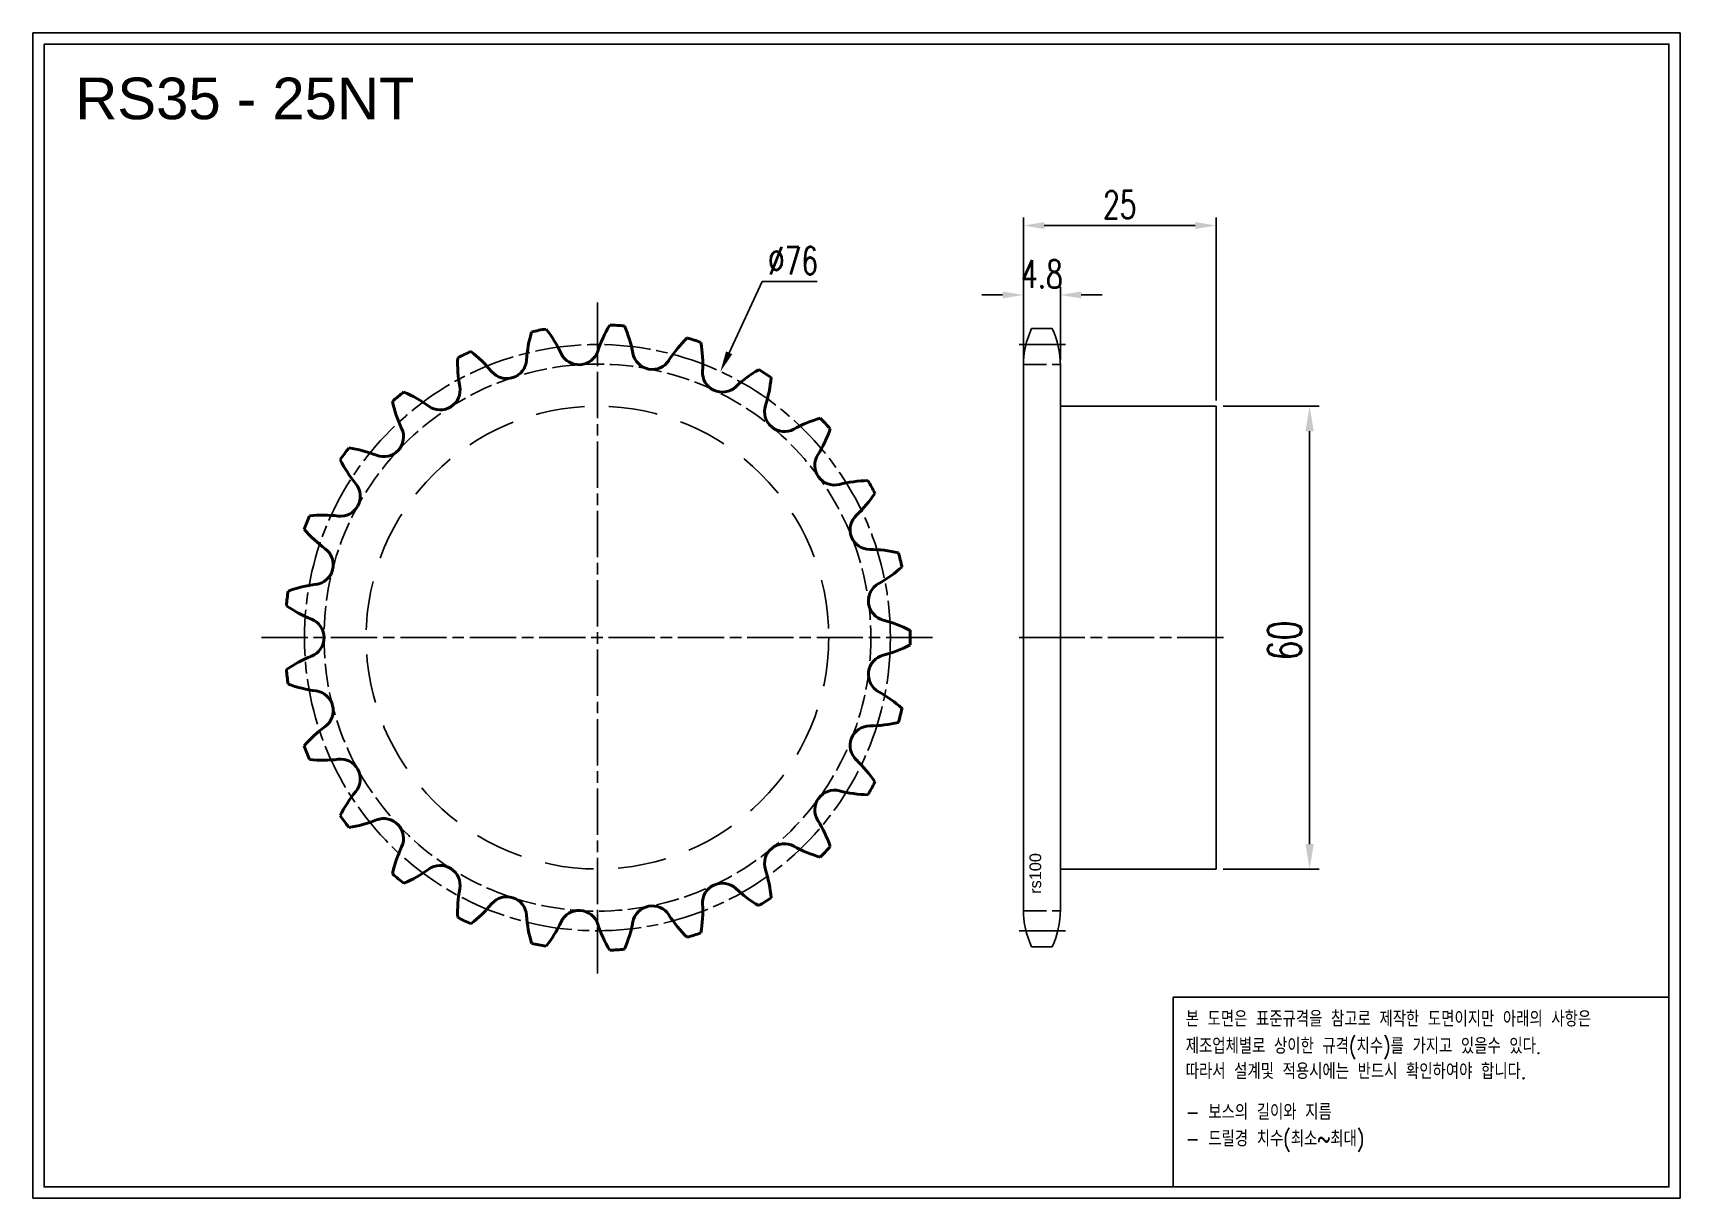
# Model space of a CAD drawing. Header units: millimetres. Extents: x -43743 to -43529, y 1262 to 1413.
import ezdxf

# ---------------------------------------------------------------- set-up
doc = ezdxf.new("R2010")
doc.units = ezdxf.units.MM
for name, pattern in [('AM_ISO02W050', [7.5, 6, -1.5]), ('AM_ISO02W050x2', [3.75, 3, -0.75]), ('AM_ISO08W050', [18, 12, -1.5, 3, -1.5]), ('AM_ISO08W050x2', [9, 6, -0.75, 1.5, -0.75]), ('HIDDEN', [9.525, 6.35, -3.175])]:
    doc.linetypes.add(name, pattern=pattern)
for name, color, linetype, lineweight in [('AM_0N', 7, 'Continuous', 50), ('AM_3N', 6, 'AM_ISO02W050', 25), ('AM_7', 4, 'AM_ISO08W050', 25), ('AM_7N', 4, 'AM_ISO08W050', 25)]:
    doc.layers.add(name, color=color, linetype=linetype, lineweight=lineweight)
doc.layers.add('HL', color=2, linetype='HIDDEN')
doc.layers.add('S-DIM', color=7, linetype='Continuous')
doc.styles.add('HAN', font='ROMANS.shx', dxfattribs={"width": 0.7, "bigfont": 'whgtxt.shx'})
doc.styles.add('HSG', font='SIMPLEX.shx', dxfattribs={"width": 0.7, "bigfont": 'HSG.shx'})
doc.styles.get("Standard").update_dxf_attribs({"font": 'arial.ttf'})
doc.dimstyles.new('APP6', dxfattribs={"dimscale": 1.5, "dimtxt": 2.4, "dimasz": 1.8, "dimexe": 0.7, "dimexo": 0.5, "dimgap": 0.6, "dimtad": 1, "dimtoh": 1, "dimdec": 1, "dimrnd": 0.01, "dimzin": 9, "dimdsep": 46, "dimtxsty": 'HSG', "dimcen": 0, "dimclrd": 1, "dimclre": 1, "dimclrt": 256, "dimazin": 2, "dimtp": 1, "dimtm": 1, "dimtfac": 0.5, "dimtdec": 1, "dimtofl": 0, "dimtmove": 0, "dimatfit": 3, "dimfxl": 0, "dimtvp": 1, "dimtolj": 2, "dimlwd": -1, "dimlwe": -1, "dimarcsym": 0})
doc.dimstyles.new('APP8', dxfattribs={"dimscale": 1.8, "dimtxt": 2.4, "dimasz": 1.8, "dimexe": 0.7, "dimexo": 0.5, "dimgap": 0.6, "dimtad": 1, "dimtoh": 1, "dimdec": 1, "dimrnd": 0.01, "dimzin": 9, "dimdsep": 46, "dimtxsty": 'HSG', "dimcen": 0, "dimclrd": 1, "dimclre": 1, "dimclrt": 256, "dimazin": 2, "dimtp": 1, "dimtm": 1, "dimtfac": 0.5, "dimtdec": 1, "dimtofl": 0, "dimtmove": 0, "dimatfit": 3, "dimfxl": 0, "dimtvp": 1, "dimtolj": 2, "dimlwd": -1, "dimlwe": -1, "dimarcsym": 0})

# ---------------------------------------------------------------- blocks, each defined once
blk = doc.blocks.new('*D1')
at = {"layer": 'Defpoints', "color": 0, "transparency": 16777216}
for p in [(-43589.59, 1365.02), (-43589.59, 1305.02), (-43577.47, 1305.02)]:
    blk.add_point(p, dxfattribs=at)
at = {"layer": 'S-DIM', "color": 1, "transparency": 16777216}
for p, q in [((-43588.69, 1365.02), (-43576.21, 1365.02)), ((-43577.47, 1361.78), (-43577.47, 1308.26)), ((-43588.69, 1305.02), (-43576.21, 1305.02))]:
    blk.add_line(p, q, dxfattribs=at)
for points in [[(-43578.01, 1361.78), (-43576.93, 1361.78), (-43577.47, 1365.02)], [(-43578.01, 1308.26), (-43576.93, 1308.26), (-43577.47, 1305.02)]]:
    blk.add_solid(points, dxfattribs=at)
at = {"layer": 'S-DIM', "transparency": 16777216, "insert": (-43580.71, 1334.63), "char_height": 4.32, "attachment_point": 5, "rotation": 90, "style": 'HSG'}
blk.add_mtext('\\A2;60', dxfattribs=at)
blk = doc.blocks.new('*D2')
at = {"layer": 'Defpoints', "color": 0, "transparency": 16777216}
for p in [(-43609.79, 1379.45), (-43614.59, 1370.29), (-43609.79, 1370.29)]:
    blk.add_point(p, dxfattribs=at)
at = {"layer": 'S-DIM', "color": 1, "transparency": 16777216}
for p, q in [((-43614.59, 1371.04), (-43614.59, 1380.5)), ((-43609.79, 1371.04), (-43609.79, 1380.5)), ((-43617.29, 1379.45), (-43619.99, 1379.45)), ((-43607.09, 1379.45), (-43604.39, 1379.45))]:
    blk.add_line(p, q, dxfattribs=at)
for points in [[(-43617.29, 1379.9), (-43617.29, 1379), (-43614.59, 1379.45)], [(-43607.09, 1379.9), (-43607.09, 1379), (-43609.79, 1379.45)]]:
    blk.add_solid(points, dxfattribs=at)
at = {"layer": 'S-DIM', "transparency": 16777216, "insert": (-43612.19, 1382.15), "char_height": 3.6, "attachment_point": 5, "style": 'HSG'}
blk.add_mtext('\\A2;4.8', dxfattribs=at)
blk = doc.blocks.new('*D3')
at = {"layer": 'Defpoints', "color": 0, "transparency": 16777216}
for p in [(-43589.59, 1388.45), (-43614.59, 1370.29), (-43589.59, 1365.02)]:
    blk.add_point(p, dxfattribs=at)
at = {"layer": 'S-DIM', "color": 1, "transparency": 16777216}
for p, q in [((-43614.59, 1371.04), (-43614.59, 1389.5)), ((-43589.59, 1365.77), (-43589.59, 1389.5)), ((-43611.89, 1388.45), (-43592.29, 1388.45))]:
    blk.add_line(p, q, dxfattribs=at)
for points in [[(-43611.89, 1388.9), (-43611.89, 1388), (-43614.59, 1388.45)], [(-43592.29, 1388.9), (-43592.29, 1388), (-43589.59, 1388.45)]]:
    blk.add_solid(points, dxfattribs=at)
at = {"layer": 'S-DIM', "transparency": 16777216, "insert": (-43602.09, 1391.15), "char_height": 3.6, "attachment_point": 5, "style": 'HSG'}
blk.add_mtext('\\A2;25', dxfattribs=at)
blk = doc.blocks.new('*D4')
at = {"layer": 'Defpoints', "color": 0, "transparency": 16777216}
for p in [(-43653.89, 1369.5), (-43685.79, 1300.53)]:
    blk.add_point(p, dxfattribs=at)
at = {"layer": 'S-DIM', "color": 1, "transparency": 16777216}
for p, q in [((-43648.49, 1381.18), (-43652.76, 1371.96)), ((-43641.35, 1381.18), (-43648.49, 1381.18))]:
    blk.add_line(p, q, dxfattribs=at)
blk.add_solid([(-43653.16, 1372.14), (-43652.35, 1371.77), (-43653.89, 1369.5)], dxfattribs=at)
at = {"layer": 'S-DIM', "transparency": 16777216, "insert": (-43644.47, 1383.88), "char_height": 3.6, "attachment_point": 5, "style": 'HSG'}
blk.add_mtext('\\A2;∅76', dxfattribs=at)
blk = doc.blocks.new('notice1')
at = {"color": 4}
blk.add_lwpolyline([(-22142.12, 1735.9), (-22053.8, 1735.9), (-22053.8, 1702.07), (-22142.12, 1702.07)], close=True, dxfattribs=at)
at = {"color": 4, "style": 'HAN', "width": 0.8}
for s, p in [('본 도면은 표준규격을 참고로 제작한 도면이지만 아래의 사항은', (-22139.9, 1730.62)), ('제조업체별로 상이한 규격(치수)를 가지고 있을수 있다.', (-22139.9, 1725.78)), ('따라서 설계및 적용시에는 반드시 확인하여야 합니다.', (-22139.9, 1721.28)), ('- 보스의 길이와 지름', (-22139.9, 1714.03)), ('- 드릴경 치수(최소~최대)', (-22139.9, 1709.27))]:
    blk.add_text(s, height=2.7949, dxfattribs=at).set_placement(p)

msp = doc.modelspace()

# ---------------------------------------------------------------- linework, layer by layer
for p, q in [((-43610.86, 1375.09), (-43613.52, 1375.09)), ((-43614.59, 1370.29), (-43614.59, 1299.74)), ((-43609.79, 1370.29), (-43609.79, 1299.74)), ((-43610.86, 1294.94), (-43613.52, 1294.94))]:
    msp.add_line(p, q)
for points in [[(-43743.06, 1413.42), (-43529.42, 1413.42), (-43529.42, 1262.36), (-43743.06, 1262.36)], [(-43741.62, 1411.98), (-43530.86, 1411.98), (-43530.86, 1263.8), (-43741.62, 1263.8)]]:
    msp.add_lwpolyline(points, close=True)
msp.add_lwpolyline([(-43609.79, 1365.02), (-43589.59, 1365.02), (-43589.59, 1305.02), (-43609.79, 1305.02)])
for centre, start, end in [((-43603.29, 1370.29), 154.8633, 180), ((-43621.09, 1370.29), 0, 25.1367), ((-43603.29, 1299.74), 180, 205.1367), ((-43621.09, 1299.74), 334.8633, 0)]:
    msp.add_arc(centre, 11.3, start, end)
at = {"layer": 'AM_0N'}
for centre, radius, start, end in [((-43662.61, 1369.92), 16.46, 163.2342, 176.2), ((-43669.84, 1335.02), 40.56, 99.4632, 102.1368), ((-43689.41, 1364.81), 16.46, 25.4, 38.3658), ((-43654.16, 1367.02), 16.46, 148.8342, 161.8), ((-43669.84, 1335.02), 40.56, 85.0632, 87.7368), ((-43681.39, 1368.74), 16.46, 11, 23.9658), ((-43646.69, 1362.12), 16.46, 134.4342, 147.4), ((-43669.84, 1335.02), 40.56, 70.6632, 73.3368), ((-43669.84, 1335.02), 40.56, 113.8632, 116.5368), ((-43696.21, 1359), 16.46, 39.8, 52.7658), ((-43672.23, 1372.97), 2.57, 205.4, 341.8), ((-43662.72, 1372.37), 2.57, 191, 327.4), ((-43672.64, 1370.55), 16.46, 356.6, 9.5658), ((-43671.52, 1370.62), 16.46, 177.6342, 190.6), ((-43681.59, 1371.18), 2.57, 219.8, 356.2), ((-43653.65, 1369.42), 2.57, 176.6, 313), ((-43640.68, 1355.51), 16.46, 120.0342, 133), ((-43669.84, 1335.02), 40.56, 56.2632, 58.9368), ((-43690.22, 1367.12), 2.57, 234.2, 10.6), ((-43663.72, 1370.13), 16.46, 342.2, 355.1658), ((-43669.84, 1335.02), 40.56, 128.2632, 130.9368), ((-43680.32, 1369.09), 16.46, 192.0342, 205), ((-43701.34, 1351.69), 16.46, 54.2, 67.1658), ((-43645.6, 1364.31), 2.57, 162.2, 298.6), ((-43636.5, 1347.61), 16.46, 105.6342, 118.6), ((-43669.84, 1335.02), 40.56, 41.8632, 44.5368), ((-43697.56, 1361.05), 2.57, 248.6, 25), ((-43655.18, 1367.5), 16.46, 327.8, 340.7658), ((-43669.84, 1335.02), 40.56, 142.6632, 145.3368), ((-43704.5, 1343.33), 16.46, 68.6, 81.5658), ((-43639.08, 1357.37), 2.57, 147.8, 284.2), ((-43688.46, 1365.41), 16.46, 206.4342, 219.4), ((-43703.16, 1353.33), 2.57, 263, 39.4), ((-43634.41, 1338.92), 16.46, 91.2342, 104.2), ((-43669.84, 1335.02), 40.56, 27.4632, 30.1368), ((-43647.56, 1362.84), 16.46, 313.4, 326.3658), ((-43669.84, 1335.02), 40.56, 157.0632, 159.7368), ((-43705.48, 1334.45), 16.46, 83, 95.9658), ((-43634.49, 1349.01), 2.57, 133.4, 269.8), ((-43695.44, 1359.83), 16.46, 220.8342, 233.8), ((-43706.67, 1344.47), 2.57, 277.4, 53.8), ((-43634.55, 1329.99), 16.46, 76.8342, 89.8), ((-43669.84, 1335.02), 40.56, 13.0632, 15.7368), ((-43641.34, 1356.42), 16.46, 299, 311.9658), ((-43704.22, 1325.61), 16.46, 97.4, 110.3658), ((-43632.12, 1339.78), 2.57, 119, 255.4), ((-43669.84, 1335.02), 40.56, 171.4632, 174.1368), ((-43700.8, 1352.68), 16.46, 235.2342, 248.2), ((-43707.87, 1335.02), 2.57, 291.8, 68.2), ((-43636.91, 1321.37), 16.46, 62.4342, 75.4), ((-43669.84, 1335.02), 40.56, 358.6632, 1.3368), ((-43636.91, 1348.66), 16.46, 284.6, 297.5658), ((-43700.8, 1317.35), 16.46, 111.8, 124.7658), ((-43632.12, 1330.25), 2.57, 104.6, 241), ((-43669.84, 1335.02), 40.56, 185.8632, 188.5368), ((-43704.22, 1344.43), 16.46, 249.6342, 262.6), ((-43706.67, 1325.56), 2.57, 306.2, 82.6), ((-43641.34, 1313.61), 16.46, 48.0342, 61), ((-43669.84, 1335.02), 40.56, 344.2632, 346.9368), ((-43695.44, 1310.21), 16.46, 126.2, 139.1658), ((-43634.49, 1321.02), 2.57, 90.2, 226.6), ((-43634.55, 1340.04), 16.46, 270.2, 283.1658), ((-43669.84, 1335.02), 40.56, 200.2632, 202.9368), ((-43705.48, 1335.58), 16.46, 264.0342, 277), ((-43703.16, 1316.7), 2.57, 320.6, 97), ((-43647.56, 1307.2), 16.46, 33.6342, 46.6), ((-43669.84, 1335.02), 40.56, 329.8632, 332.5368), ((-43688.46, 1304.62), 16.46, 140.6, 153.5658), ((-43639.08, 1312.67), 2.57, 75.8, 212.2), ((-43634.41, 1331.11), 16.46, 255.8, 268.7658), ((-43669.84, 1335.02), 40.56, 214.6632, 217.3368), ((-43704.5, 1326.7), 16.46, 278.4342, 291.4), ((-43697.56, 1308.99), 2.57, 335, 111.4), ((-43655.18, 1302.53), 16.46, 19.2342, 32.2), ((-43680.32, 1300.95), 16.46, 155, 167.9658), ((-43645.6, 1305.72), 2.57, 61.4, 197.8), ((-43636.5, 1322.42), 16.46, 241.4, 254.3658), ((-43669.84, 1335.02), 40.56, 315.4632, 318.1368), ((-43690.22, 1302.91), 2.57, 349.4, 125.8), ((-43669.84, 1335.02), 40.56, 229.0632, 231.7368), ((-43701.34, 1318.34), 16.46, 292.8342, 305.8), ((-43663.72, 1299.9), 16.46, 4.8342, 17.8), ((-43671.52, 1299.41), 16.46, 169.4, 182.3658), ((-43681.59, 1298.85), 2.57, 3.8, 140.2), ((-43653.65, 1300.61), 2.57, 47, 183.4), ((-43640.68, 1314.53), 16.46, 227, 239.9658), ((-43669.84, 1335.02), 40.56, 301.0632, 303.7368), ((-43696.21, 1311.03), 16.46, 307.2342, 320.2), ((-43662.61, 1300.11), 16.46, 183.8, 196.7658), ((-43672.23, 1297.07), 2.57, 18.2, 154.6), ((-43662.72, 1297.67), 2.57, 32.6, 169), ((-43646.69, 1307.92), 16.46, 212.6, 225.5658), ((-43672.64, 1299.48), 16.46, 350.4342, 3.4), ((-43669.84, 1335.02), 40.56, 243.4632, 246.1368), ((-43689.41, 1305.23), 16.46, 321.6342, 334.6), ((-43654.16, 1303.01), 16.46, 198.2, 211.1658), ((-43681.39, 1301.3), 16.46, 336.0342, 349), ((-43669.84, 1335.02), 40.56, 257.8632, 260.5368), ((-43669.84, 1335.02), 40.56, 286.6632, 289.3368), ((-43669.84, 1335.02), 40.56, 272.2632, 274.9368)]:
    msp.add_arc(centre, radius, start, end, dxfattribs=at)
at = {"layer": 'AM_3N', "linetype": 'AM_ISO02W050x2'}
for p, q in [((-43614.59, 1370.45), (-43609.79, 1370.45)), ((-43614.59, 1299.58), (-43609.79, 1299.58))]:
    msp.add_line(p, q, dxfattribs=at)
msp.add_circle((-43669.84, 1335.02), 35.46, dxfattribs=at)
at = {"layer": 'AM_7', "linetype": 'AM_ISO08W050x2'}
for p, q in [((-43609.13, 1373.02), (-43615.24, 1373.02)), ((-43609.13, 1335.02), (-43615.24, 1335.02)), ((-43588.63, 1335.02), (-43615.24, 1335.02)), ((-43609.13, 1297.02), (-43615.24, 1297.02))]:
    msp.add_line(p, q, dxfattribs=at)
msp.add_circle((-43669.84, 1335.02), 38, dxfattribs=at)
at = {"layer": 'AM_7N', "linetype": 'AM_ISO08W050x2'}
for p, q in [((-43669.84, 1291.46), (-43669.84, 1378.57)), ((-43713.4, 1335.02), (-43626.29, 1335.02))]:
    msp.add_line(p, q, dxfattribs=at)
at = {"layer": 'HL'}
msp.add_circle((-43669.84, 1335.02), 30, dxfattribs=at)

# ---------------------------------------------------------------- block references
at = {"xscale": 0.728, "yscale": 0.728, "zscale": 0.728}
msp.add_blockref('notice1', (-27475.69, 24.69), dxfattribs=at)

# ---------------------------------------------------------------- texts
msp.add_text('RS35 - 25NT', height=5.3948).set_placement((-43737.55, 1402.23))
at = {"insert": (-43613.8, 1301.8), "char_height": 1.512, "width": 6.5009, "attachment_point": 1, "rotation": 90}
msp.add_mtext('rs100', dxfattribs=at)

# ---------------------------------------------------------------- dimensions: what is measured, and where the dimension line sits
at = {"layer": 'S-DIM'}
dim = msp.add_linear_dim(base=(-43589.59, 1388.45), p1=(-43614.59, 1370.29), p2=(-43589.59, 1365.02), dimstyle='APP6', dxfattribs=at)
dim.commit()
dim.dimension.update_dxf_attribs({"geometry": '*D3', "text_midpoint": (-43602.09, 1391.15)})
dim = msp.add_diameter_dim_2p(p1=(-43685.79, 1300.53), p2=(-43653.89, 1369.5), dimstyle='APP6', dxfattribs=at)
dim.commit()
dim.dimension.update_dxf_attribs({"geometry": '*D4', "text_midpoint": (-43644.47, 1381.18), "dimtype": 131})
dim = msp.add_linear_dim(base=(-43609.79, 1379.45), p1=(-43614.59, 1370.29), p2=(-43609.79, 1370.29), dimstyle='APP6', dxfattribs=at)
dim.commit()
dim.dimension.update_dxf_attribs({"geometry": '*D2', "text_midpoint": (-43612.19, 1379.45), "dimtype": 128})
dim = msp.add_linear_dim(base=(-43577.47, 1305.02), p1=(-43589.59, 1365.02), p2=(-43589.59, 1305.02), angle=90, dimstyle='APP8', dxfattribs=at)
dim.commit()
dim.dimension.update_dxf_attribs({"geometry": '*D1', "text_midpoint": (-43577.47, 1334.63), "dimtype": 128})

doc.saveas('drawing.dxf')
